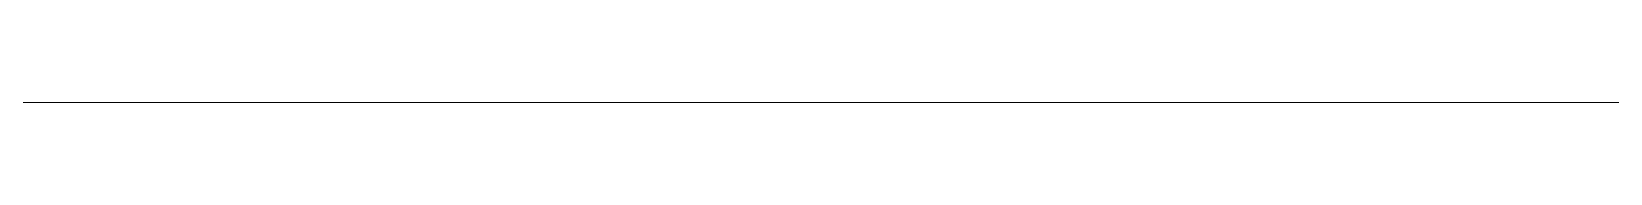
# Model space of a CAD drawing. Header units: metres. Extents: x 0 to 105485, y 0 to 425721.
# Drawn here: x 104756.805 to 104757.322, y 425214.092 to 425214.092 of the extents above; entities that cross this region are included whole.
import ezdxf

# ---------------------------------------------------------------- set-up
doc = ezdxf.new("R2010")
doc.units = ezdxf.units.M
doc.header["$MEASUREMENT"] = 0
doc.layers.add('B-XX-MO-ONDERZOEK_SONDERING-G', color=90, linetype='Continuous', lineweight=18)

msp = doc.modelspace()

# ---------------------------------------------------------------- linework, layer by layer
at = {"layer": 'B-XX-MO-ONDERZOEK_SONDERING-G', "color": 0, "true_color": 0xd62828}
for points in [[(104756.7707, 425214.092, -13.51), (104756.8528, 425214.092, -13.52), (104756.9083, 425214.092, -13.53), (104756.9483, 425214.092, -13.54), (104756.9785, 425214.092, -13.55), (104757.0007, 425214.092, -13.56), (104757.0308, 425214.092, -13.57), (104757.0375, 425214.092, -13.58), (104757.0431, 425214.092, -13.59), (104757.0494, 425214.092, -13.6), (104757.0562, 425214.092, -13.61), (104757.0641, 425214.092, -13.62), (104757.0728, 425214.092, -13.629), (104757.0776, 425214.092, -13.639), (104757.0823, 425214.092, -13.649), (104757.0879, 425214.092, -13.659), (104757.0982, 425214.092, -13.669), (104757.101, 425214.092, -13.679), (104757.1049, 425214.092, -13.689), (104757.1097, 425214.092, -13.699), (104757.114, 425214.092, -13.709), (104757.1196, 425214.092, -13.719), (104757.1236, 425214.092, -13.729), (104757.1271, 425214.092, -13.739), (104757.1291, 425214.092, -13.749), (104757.1323, 425214.092, -13.759), (104757.1414, 425214.092, -13.769), (104757.1509, 425214.092, -13.779), (104757.1624, 425214.092, -13.789), (104757.1755, 425214.092, -13.798), (104757.1898, 425214.092, -13.808), (104757.2021, 425214.092, -13.818), (104757.2116, 425214.092, -13.828), (104757.2179, 425214.092, -13.838), (104757.2215, 425214.092, -13.848), (104757.2211, 425214.092, -13.858), (104757.2223, 425214.092, -13.868), (104757.2227, 425214.092, -13.878), (104757.2246, 425214.092, -13.888), (104757.2278, 425214.092, -13.898), (104757.2326, 425214.092, -13.908), (104757.2413, 425214.092, -13.918), (104757.254, 425214.092, -13.928), (104757.271, 425214.092, -13.938), (104757.2833, 425214.092, -13.948), (104757.2945, 425214.092, -13.957), (104757.2949, 425214.092, -13.967), (104757.2901, 425214.092, -13.977), (104757.2837, 425214.092, -13.987), (104757.2726, 425214.092, -13.997), (104757.2635, 425214.092, -14.007), (104757.2552, 425214.092, -14.017), (104757.2484, 425214.092, -14.027), (104757.2421, 425214.092, -14.037), (104757.2357, 425214.092, -14.047), (104757.2326, 425214.092, -14.057), (104757.2286, 425214.092, -14.067), (104757.2239, 425214.092, -14.077), (104757.2175, 425214.092, -14.087), (104757.2132, 425214.092, -14.097), (104757.1973, 425214.092, -14.107), (104757.1915, 425214.092, -14.116), (104757.1858, 425214.092, -14.126), (104757.1858, 425214.092, -14.136), (104757.1858, 425214.092, -14.146), (104757.1858, 425214.092, -14.156), (104757.1858, 425214.092, -14.166), (104757.1878, 425214.092, -14.176), (104757.1894, 425214.092, -14.186), (104757.189, 425214.092, -14.196), (104757.1874, 425214.092, -14.206), (104757.1846, 425214.092, -14.216), (104757.1838, 425214.092, -14.226), (104757.1838, 425214.092, -14.236), (104757.1838, 425214.092, -14.246), (104757.184, 425214.092, -14.256), (104757.1842, 425214.092, -14.265), (104757.2021, 425214.092, -14.275), (104757.2128, 425214.092, -14.285), (104757.2239, 425214.092, -14.295), (104757.2282, 425214.092, -14.305), (104757.2262, 425214.092, -14.315), (104757.2211, 425214.092, -14.325), (104757.2147, 425214.092, -14.335), (104757.2001, 425214.092, -14.345), (104757.1886, 425214.092, -14.355), (104757.1759, 425214.092, -14.365), (104757.1541, 425214.092, -14.375), (104757.1515, 425214.092, -14.385), (104757.1502, 425214.092, -14.395), (104757.1496, 425214.092, -14.405), (104757.1499, 425214.092, -14.415), (104757.1501, 425214.092, -14.424), (104757.1676, 425214.092, -14.434), (104757.1846, 425214.092, -14.444), (104757.204, 425214.092, -14.454), (104757.227, 425214.092, -14.464), (104757.2235, 425214.092, -14.474), (104757.2159, 425214.092, -14.484), (104757.2048, 425214.092, -14.494), (104757.1913, 425214.092, -14.504), (104757.1787, 425214.092, -14.514), (104757.164, 425214.092, -14.524), (104757.1525, 425214.092, -14.534), (104757.139, 425214.092, -14.544), (104757.1291, 425214.092, -14.554), (104757.1152, 425214.092, -14.564), (104757.1097, 425214.092, -14.573), (104757.1045, 425214.092, -14.583), (104757.101, 425214.092, -14.593), (104757.0942, 425214.092, -14.603), (104757.0871, 425214.092, -14.613), (104757.0866, 425214.092, -14.623), (104757.0866, 425214.092, -14.633), (104757.0867, 425214.092, -14.643), (104757.0867, 425214.092, -14.653), (104757.0899, 425214.092, -14.663), (104757.1002, 425214.092, -14.673), (104757.1121, 425214.092, -14.683), (104757.1236, 425214.092, -14.693), (104757.1362, 425214.092, -14.703), (104757.1489, 425214.092, -14.713), (104757.16, 425214.092, -14.723), (104757.1691, 425214.092, -14.732), (104757.1925, 425214.092, -14.742), (104757.206, 425214.092, -14.752), (104757.225, 425214.092, -14.762), (104757.2445, 425214.092, -14.772), (104757.2702, 425214.092, -14.782), (104757.2977, 425214.092, -14.792), (104757.3264, 425214.092, -14.802)], [(104757.3232, 425214.092, -15.001), (104757.3188, 425214.092, -15.011), (104757.3137, 425214.092, -15.021), (104757.3061, 425214.092, -15.03), (104757.2901, 425214.092, -15.04), (104757.2802, 425214.092, -15.05), (104757.2726, 425214.092, -15.06), (104757.2671, 425214.092, -15.07), (104757.2611, 425214.092, -15.08), (104757.2524, 425214.092, -15.09), (104757.2262, 425214.092, -15.1), (104757.2001, 425214.092, -15.11), (104757.1953, 425214.092, -15.12), (104757.183, 425214.092, -15.13), (104757.1779, 425214.092, -15.14), (104757.1735, 425214.092, -15.15), (104757.1703, 425214.092, -15.16), (104757.1703, 425214.092, -15.17), (104757.1703, 425214.092, -15.179), (104757.1703, 425214.092, -15.189), (104757.1747, 425214.092, -15.199), (104757.1775, 425214.092, -15.209), (104757.1795, 425214.092, -15.219), (104757.1799, 425214.092, -15.229), (104757.1802, 425214.092, -15.239), (104757.1805, 425214.092, -15.249), (104757.1817, 425214.092, -15.259), (104757.1842, 425214.092, -15.269), (104757.1913, 425214.092, -15.279), (104757.2032, 425214.092, -15.289), (104757.2409, 425214.092, -15.299), (104757.3033, 425214.092, -15.309), (104757.3033, 425214.092, -15.319), (104757.3159, 425214.092, -15.328), (104757.3284, 425214.092, -15.338)]]:
    msp.add_polyline3d(points, dxfattribs=at)

doc.saveas('drawing.dxf')
